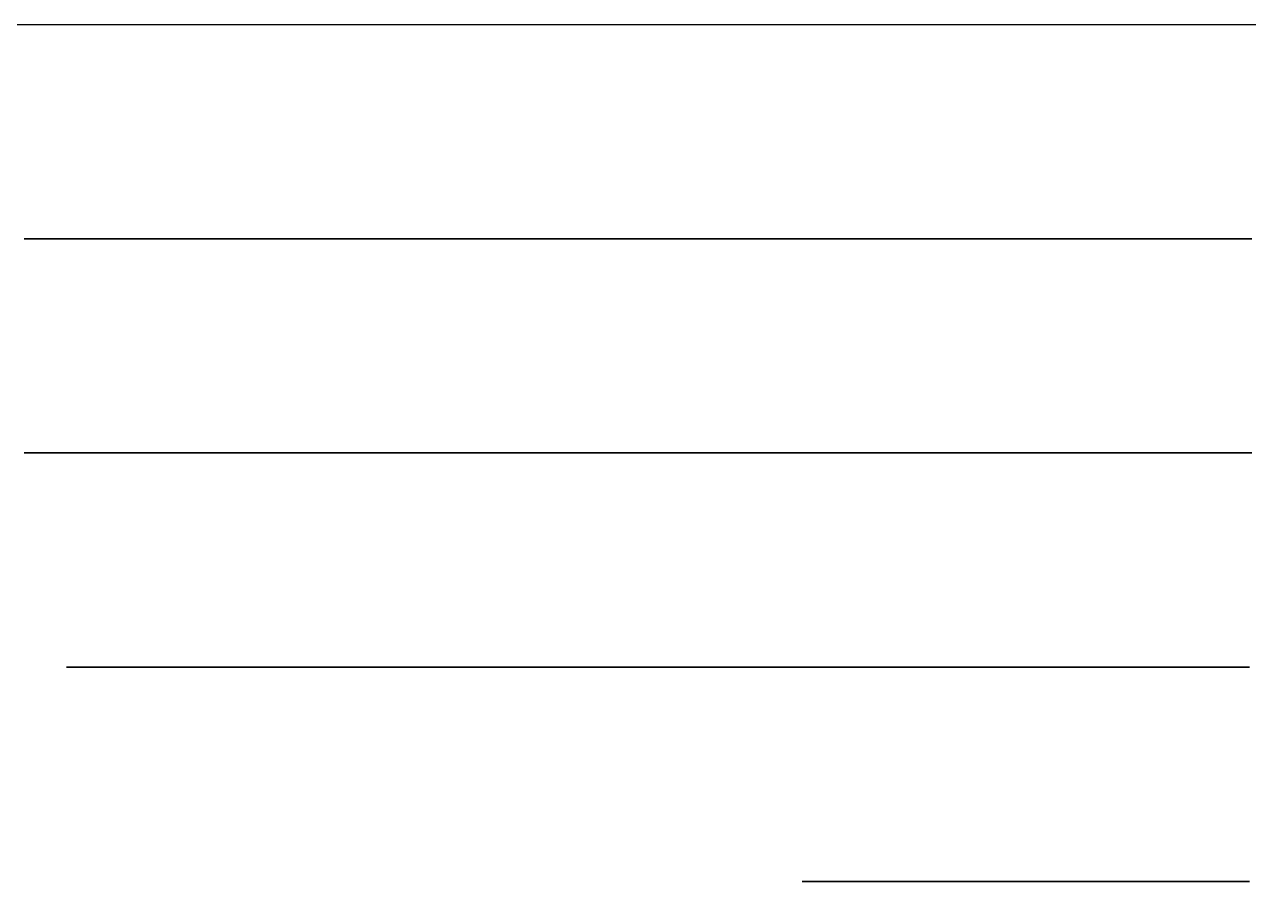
# Model space of a CAD drawing. Extents: x 0 to 9000, y -400 to 0.
# Drawn here: x 813 to 1384, y -400 to 0 of the extents above; entities that cross this region are included whole.
import ezdxf

# ---------------------------------------------------------------- set-up
doc = ezdxf.new("R2010")
doc.units = 0

msp = doc.modelspace()

# ---------------------------------------------------------------- linework, layer by layer
at = {"layer": 'LAY0', "color": 2}
for points in [[(805.469, -0.1), (819.359, -0.1), (833.257, -0.1), (843.686, -0.1), (854.12, -0.1), (864.558, -0.1), (875, -0.1), (885.387, -0.1), (895.779, -0.1), (906.178, -0.1), (916.582, -0.1), (930.462, -0.1), (944.352, -0.1), (958.251, -0.1), (968.681, -0.1), (979.116, -0.1), (989.555, -0.1), (1000, -0.1), (1020.95, -0.1), (1041.88, -0.1), (1062.79, -0.1), (1083.68, -0.1), (1111.49, -0.1), (1139.27, -0.1), (1167.01, -0.1), (1187.79, -0.1), (1208.55, -0.1), (1229.28, -0.1), (1250, -0.1), (1270.95, -0.1), (1291.88, -0.1), (1312.78, -0.1), (1333.67, -0.1), (1361.48, -0.1), (1389.26, -0.1)], [(805.539, -0.100008), (819.428, -0.100008), (833.318, -0.100007), (843.737, -0.100007), (854.157, -0.100007), (864.578, -0.100007), (875, -0.100007), (885.411, -0.100007), (895.823, -0.100007), (906.236, -0.100007), (916.651, -0.100007), (930.538, -0.100007), (944.427, -0.100007), (958.318, -0.100007), (968.737, -0.100006), (979.157, -0.100006), (989.578, -0.100006), (1000, -0.100006), (1021.59, -0.100006), (1043.01, -0.100006), (1064.29, -0.100006), (1085.43, -0.100006), (1113.39, -0.100006), (1141.12, -0.100006), (1168.64, -0.100006), (1189.14, -0.100005), (1209.53, -0.100005), (1229.81, -0.100005), (1250, -0.100005), (1271.44, -0.100005), (1292.76, -0.100005), (1313.96, -0.100005), (1335.04, -0.100005), (1362.98, -0.100005), (1390.72, -0.100005)], [(1385.42, -100.1), (1380.21, -100.1), (1375, -100.1), (1369.78, -100.1), (1364.57, -100.1), (1359.36, -100.1), (1354.15, -100.1), (1347.21, -100.1), (1340.28, -100.1), (1333.34, -100.1), (1328.13, -100.1), (1322.92, -100.1), (1317.71, -100.1), (1312.5, -100.1), (1307.78, -100.1), (1302.8, -100.1), (1297.61, -100.1), (1292.25, -100.1), (1284.94, -100.1), (1277.56, -100.1), (1270.24, -100.1), (1264.89, -100.1), (1259.7, -100.1), (1254.72, -100.1), (1250, -100.1), (1247.39, -100.1), (1244.79, -100.1), (1242.18, -100.1), (1239.58, -100.1), (1236.11, -100.1), (1232.64, -100.1), (1229.16, -100.1), (1226.56, -100.1), (1223.96, -100.1), (1221.35, -100.1), (1218.75, -100.1), (1216.14, -100.1), (1213.54, -100.1), (1210.93, -100.1), (1208.33, -100.1), (1204.86, -100.1), (1201.39, -100.1), (1197.91, -100.1), (1195.31, -100.1), (1192.71, -100.1), (1190.1, -100.1), (1187.5, -100.1), (1184.89, -100.1), (1182.29, -100.1), (1179.69, -100.1), (1177.08, -100.1), (1173.61, -100.1), (1170.14, -100.1), (1166.66, -100.1), (1164.06, -100.1), (1161.46, -100.1), (1158.85, -100.1), (1156.25, -100.1), (1153.65, -100.1), (1151.04, -100.1), (1148.44, -100.1), (1145.83, -100.1), (1142.36, -100.1), (1138.89, -100.1), (1135.41, -100.1), (1132.81, -100.1), (1130.21, -100.1), (1127.6, -100.1), (1125, -100.1), (1122.4, -100.1), (1119.79, -100.1), (1117.19, -100.1), (1114.58, -100.1), (1111.11, -100.1), (1107.64, -100.1), (1104.16, -100.1), (1101.56, -100.1), (1098.96, -100.1), (1096.35, -100.1), (1093.75, -100.1), (1091.15, -100.1), (1088.55, -100.1), (1085.95, -100.1), (1083.34, -100.1), (1079.86, -100.1), (1076.39, -100.1), (1072.91, -100.1), (1070.3, -100.1), (1067.7, -100.1), (1065.1, -100.1), (1062.5, -100.1), (1059.91, -100.1), (1057.32, -100.1), (1054.71, -100.1), (1052.1, -100.1), (1048.62, -100.1), (1045.13, -100.1), (1041.64, -100.1), (1039.04, -100.1), (1036.43, -100.1), (1033.84, -100.1), (1031.25, -100.1), (1028.7, -100.1), (1026.12, -100.1), (1023.52, -100.1), (1020.9, -100.1), (1017.39, -100.1), (1013.86, -100.1), (1010.35, -100.1), (1007.73, -100.1), (1005.12, -100.1), (1002.55, -100.1), (1000, -100.1), (997.403, -100.1), (994.802, -100.1), (992.197, -100.1), (989.59, -100.1), (986.111, -100.1), (982.631, -100.1), (979.153, -100.1), (976.547, -100.1), (973.944, -100.1), (971.344, -100.1), (968.75, -100.1), (966.163, -100.1), (963.567, -100.1), (960.963, -100.1), (958.353, -100.1), (954.867, -100.1), (951.379, -100.1), (947.893, -100.1), (945.284, -100.1), (942.68, -100.1), (940.085, -100.1), (937.5, -100.1), (934.963, -100.1), (932.39, -100.1), (929.787, -100.1), (927.162, -100.1), (923.64, -100.1), (920.108, -100.1), (916.586, -100.1), (913.961, -100.1), (911.359, -100.1), (908.786, -100.1), (906.25, -100.1), (903.91, -100.1), (901.433, -100.1), (898.839, -100.1), (896.153, -100.1), (892.48, -100.1), (888.769, -100.1), (885.095, -100.1), (882.41, -100.1), (879.816, -100.1), (877.339, -100.1), (875, -100.1), (873.701, -100.1), (872.4, -100.1), (871.098, -100.1), (869.795, -100.1), (868.056, -100.1), (866.317, -100.1), (864.579, -100.1), (863.276, -100.1), (861.974, -100.1), (860.673, -100.1), (859.375, -100.1), (858.077, -100.1), (856.777, -100.1), (855.474, -100.1), (854.171, -100.1), (852.432, -100.1), (850.692, -100.1), (848.953, -100.1), (847.649, -100.1), (846.348, -100.1), (845.048, -100.1), (843.75, -100.1), (842.453, -100.1), (841.154, -100.1), (839.852, -100.1), (838.548, -100.1), (836.807, -100.1), (835.066, -100.1), (833.326, -100.1), (832.022, -100.1), (830.72, -100.1), (829.421, -100.1), (828.125, -100.1), (826.831, -100.1), (825.533, -100.1), (824.231, -100.1), (822.926, -100.1), (821.184, -100.1), (819.44, -100.1), (817.698, -100.1), (816.394, -100.1), (815.092, -100.1), (813.794, -100.1), (812.5, -100.1)], [(812.5, -100.1), (813.796, -100.1), (815.095, -100.1), (816.397, -100.1), (817.7, -100.1), (819.44, -100.1), (821.181, -100.1), (822.921, -100.1), (824.225, -100.1), (825.528, -100.1), (826.828, -100.1), (828.125, -100.1), (829.422, -100.1), (830.722, -100.1), (832.024, -100.1), (833.327, -100.1), (835.066, -100.1), (836.805, -100.1), (838.544, -100.1), (839.848, -100.1), (841.15, -100.1), (842.451, -100.1), (843.75, -100.1), (845.048, -100.1), (846.348, -100.1), (847.65, -100.1), (848.952, -100.1), (850.691, -100.1), (852.43, -100.1), (854.168, -100.1), (855.472, -100.1), (856.774, -100.1), (858.075, -100.1), (859.375, -100.1), (860.674, -100.1), (861.974, -100.1), (863.275, -100.1), (864.578, -100.1), (866.315, -100.1), (868.054, -100.1), (869.792, -100.1), (871.096, -100.1), (872.398, -100.1), (873.7, -100.1), (875, -100.1), (877.497, -100.1), (880.051, -100.1), (882.651, -100.1), (885.287, -100.1), (888.837, -100.1), (892.402, -100.1), (895.953, -100.1), (898.591, -100.1), (901.193, -100.1), (903.75, -100.1), (906.25, -100.1), (908.819, -100.1), (911.407, -100.1), (914.009, -100.1), (916.623, -100.1), (920.119, -100.1), (923.619, -100.1), (927.117, -100.1), (929.732, -100.1), (932.336, -100.1), (934.927, -100.1), (937.5, -100.1), (940.089, -100.1), (942.685, -100.1), (945.287, -100.1), (947.894, -100.1), (951.375, -100.1), (954.858, -100.1), (958.34, -100.1), (960.95, -100.1), (963.555, -100.1), (966.156, -100.1), (968.75, -100.1), (971.343, -100.1), (973.94, -100.1), (976.542, -100.1), (979.147, -100.1), (982.623, -100.1), (986.101, -100.1), (989.58, -100.1), (992.189, -100.1), (994.795, -100.1), (997.399, -100.1), (1000, -100.1), (1002.58, -100.1), (1005.18, -100.1), (1007.78, -100.1), (1010.39, -100.1), (1013.87, -100.1), (1017.36, -100.1), (1020.85, -100.1), (1023.46, -100.1), (1026.07, -100.1), (1028.66, -100.1), (1031.25, -100.1), (1033.85, -100.1), (1036.45, -100.1), (1039.05, -100.1), (1041.65, -100.1), (1045.13, -100.1), (1048.61, -100.1), (1052.09, -100.1), (1054.69, -100.1), (1057.3, -100.1), (1059.9, -100.1), (1062.5, -100.1), (1065.1, -100.1), (1067.7, -100.1), (1070.3, -100.1), (1072.91, -100.1), (1076.38, -100.1), (1079.86, -100.1), (1083.33, -100.1), (1085.94, -100.1), (1088.54, -100.1), (1091.15, -100.1), (1093.75, -100.1), (1096.35, -100.1), (1098.95, -100.1), (1101.56, -100.1), (1104.16, -100.1), (1107.63, -100.1), (1111.1, -100.1), (1114.58, -100.1), (1117.18, -100.1), (1119.79, -100.1), (1122.39, -100.1), (1125, -100.1), (1127.6, -100.1), (1130.2, -100.1), (1132.81, -100.1), (1135.41, -100.1), (1138.88, -100.1), (1142.35, -100.1), (1145.83, -100.1), (1148.43, -100.1), (1151.04, -100.1), (1153.64, -100.1), (1156.25, -100.1), (1158.85, -100.1), (1161.45, -100.1), (1164.06, -100.1), (1166.66, -100.1), (1170.13, -100.1), (1173.6, -100.1), (1177.07, -100.1), (1179.68, -100.1), (1182.29, -100.1), (1184.89, -100.1), (1187.5, -100.1), (1190.1, -100.1), (1192.7, -100.1), (1195.3, -100.1), (1197.91, -100.1), (1201.38, -100.1), (1204.85, -100.1), (1208.32, -100.1), (1210.93, -100.1), (1213.54, -100.1), (1216.14, -100.1), (1218.75, -100.1), (1221.35, -100.1), (1223.95, -100.1), (1226.55, -100.1), (1229.16, -100.1), (1232.63, -100.1), (1236.1, -100.1), (1239.57, -100.1), (1242.18, -100.1), (1244.78, -100.1), (1247.39, -100.1), (1250, -100.1), (1255.1, -100.1), (1260.26, -100.1), (1265.46, -100.1), (1270.7, -100.1), (1277.72, -100.1), (1284.75, -100.1), (1291.77, -100.1), (1297.01, -100.1), (1302.22, -100.1), (1307.39, -100.1), (1312.5, -100.1), (1317.7, -100.1), (1322.91, -100.1), (1328.11, -100.1), (1333.31, -100.1), (1340.25, -100.1), (1347.2, -100.1), (1354.14, -100.1), (1359.35, -100.1), (1364.57, -100.1), (1369.78, -100.1), (1375, -100.1), (1380.2, -100.1), (1385.4, -100.1)], [(812.582, -200.1), (813.588, -200.1), (814.592, -200.1), (815.596, -200.1), (816.6, -200.1), (817.606, -200.1), (818.613, -200.1), (819.957, -200.1), (821.301, -200.1), (822.645, -200.1), (823.653, -200.1), (824.661, -200.1), (825.668, -200.1), (826.674, -200.1), (827.679, -200.1), (828.684, -200.1), (829.69, -200.1), (830.696, -200.1), (832.039, -200.1), (833.382, -200.1), (834.725, -200.1), (835.733, -200.1), (836.74, -200.1), (837.748, -200.1), (838.755, -200.1), (839.761, -200.1), (840.767, -200.1), (841.773, -200.1), (842.779, -200.1), (844.121, -200.1), (845.463, -200.1), (846.805, -200.1), (847.813, -200.1), (848.82, -200.1), (849.828, -200.1), (850.837, -200.1), (851.843, -200.1), (852.849, -200.1), (853.855, -200.1), (854.861, -200.1), (856.202, -200.1), (857.544, -200.1), (858.886, -200.1), (859.893, -200.1), (860.901, -200.1), (861.909, -200.1), (862.918, -200.1), (863.925, -200.1), (864.931, -200.1), (865.937, -200.1), (866.942, -200.1), (868.283, -200.1), (869.624, -200.1), (870.966, -200.1), (871.973, -200.1), (872.981, -200.1), (873.99, -200.1), (875, -200.1), (877.451, -200.1), (879.982, -200.1), (882.579, -200.1), (885.227, -200.1), (888.81, -200.1), (892.414, -200.1), (896, -200.1), (898.652, -200.1), (901.254, -200.1), (903.791, -200.1), (906.25, -200.1), (908.857, -200.1), (911.46, -200.1), (914.062, -200.1), (916.662, -200.1), (920.128, -200.1), (923.594, -200.1), (927.063, -200.1), (929.667, -200.1), (932.274, -200.1), (934.885, -200.1), (937.5, -200.1), (940.123, -200.1), (942.733, -200.1), (945.334, -200.1), (947.927, -200.1), (951.379, -200.1), (954.829, -200.1), (958.285, -200.1), (960.884, -200.1), (963.493, -200.1), (966.114, -200.1), (968.75, -200.1), (971.365, -200.1), (973.97, -200.1), (976.569, -200.1), (979.163, -200.1), (982.617, -200.1), (986.072, -200.1), (989.532, -200.1), (992.135, -200.1), (994.745, -200.1), (997.366, -200.1), (1000, -200.1), (1002.57, -200.1), (1005.16, -200.1), (1007.76, -200.1), (1010.37, -200.1), (1013.87, -200.1), (1017.37, -200.1), (1020.87, -200.1), (1023.48, -200.1), (1026.09, -200.1), (1028.68, -200.1), (1031.25, -200.1), (1033.84, -200.1), (1036.44, -200.1), (1039.05, -200.1), (1041.65, -200.1), (1045.13, -200.1), (1048.61, -200.1), (1052.08, -200.1), (1054.69, -200.1), (1057.3, -200.1), (1059.9, -200.1), (1062.5, -200.1), (1065.11, -200.1), (1067.72, -200.1), (1070.32, -200.1), (1072.92, -200.1), (1076.38, -200.1), (1079.85, -200.1), (1083.31, -200.1), (1085.91, -200.1), (1088.52, -200.1), (1091.13, -200.1), (1093.75, -200.1), (1096.36, -200.1), (1098.97, -200.1), (1101.57, -200.1), (1104.17, -200.1), (1107.63, -200.1), (1111.09, -200.1), (1114.56, -200.1), (1117.16, -200.1), (1119.77, -200.1), (1122.38, -200.1), (1125, -200.1), (1127.61, -200.1), (1130.21, -200.1), (1132.81, -200.1), (1135.41, -200.1), (1138.88, -200.1), (1142.34, -200.1), (1145.81, -200.1), (1148.42, -200.1), (1151.02, -200.1), (1153.63, -200.1), (1156.25, -200.1), (1158.85, -200.1), (1161.46, -200.1), (1164.06, -200.1), (1166.66, -200.1), (1170.13, -200.1), (1173.59, -200.1), (1177.06, -200.1), (1179.67, -200.1), (1182.28, -200.1), (1184.89, -200.1), (1187.5, -200.1), (1190.1, -200.1), (1192.7, -200.1), (1195.3, -200.1), (1197.9, -200.1), (1201.37, -200.1), (1204.85, -200.1), (1208.32, -200.1), (1210.93, -200.1), (1213.53, -200.1), (1216.14, -200.1), (1218.75, -200.1), (1221.35, -200.1), (1223.95, -200.1), (1226.55, -200.1), (1229.15, -200.1), (1232.62, -200.1), (1236.1, -200.1), (1239.57, -200.1), (1242.18, -200.1), (1244.79, -200.1), (1247.39, -200.1), (1250, -200.1), (1252.62, -200.1), (1255.22, -200.1), (1257.83, -200.1), (1260.43, -200.1), (1263.89, -200.1), (1267.35, -200.1), (1270.81, -200.1), (1273.41, -200.1), (1276.02, -200.1), (1278.63, -200.1), (1281.25, -200.1), (1283.86, -200.1), (1286.47, -200.1), (1289.07, -200.1), (1291.67, -200.1), (1295.14, -200.1), (1298.6, -200.1), (1302.07, -200.1), (1304.67, -200.1), (1307.27, -200.1), (1309.88, -200.1), (1312.5, -200.1), (1315.11, -200.1), (1317.71, -200.1), (1320.31, -200.1), (1322.92, -200.1), (1326.38, -200.1), (1329.85, -200.1), (1333.32, -200.1), (1335.92, -200.1), (1338.53, -200.1), (1341.14, -200.1), (1343.75, -200.1), (1346.35, -200.1), (1348.96, -200.1), (1351.56, -200.1), (1354.16, -200.1), (1357.63, -200.1), (1361.1, -200.1), (1364.57, -200.1), (1367.18, -200.1), (1369.78, -200.1), (1372.39, -200.1), (1375, -200.1), (1377.6, -200.1), (1380.2, -200.1), (1382.81, -200.1), (1385.41, -200.1)], [(1385.42, -200.1), (1382.81, -200.1), (1380.21, -200.1), (1377.61, -200.1), (1375, -200.1), (1372.39, -200.1), (1369.78, -200.1), (1367.18, -200.1), (1364.57, -200.1), (1361.11, -200.1), (1357.64, -200.1), (1354.17, -200.1), (1351.57, -200.1), (1348.96, -200.1), (1346.36, -200.1), (1343.75, -200.1), (1341.14, -200.1), (1338.53, -200.1), (1335.92, -200.1), (1333.32, -200.1), (1329.85, -200.1), (1326.39, -200.1), (1322.93, -200.1), (1320.32, -200.1), (1317.72, -200.1), (1315.11, -200.1), (1312.5, -200.1), (1309.88, -200.1), (1307.27, -200.1), (1304.66, -200.1), (1302.06, -200.1), (1298.6, -200.1), (1295.14, -200.1), (1291.68, -200.1), (1289.08, -200.1), (1286.48, -200.1), (1283.87, -200.1), (1281.25, -200.1), (1278.61, -200.1), (1275.99, -200.1), (1273.39, -200.1), (1270.79, -200.1), (1267.35, -200.1), (1263.9, -200.1), (1260.45, -200.1), (1257.86, -200.1), (1255.26, -200.1), (1252.64, -200.1), (1250, -200.1), (1247.4, -200.1), (1244.79, -200.1), (1242.19, -200.1), (1239.58, -200.1), (1236.11, -200.1), (1232.63, -200.1), (1229.16, -200.1), (1226.56, -200.1), (1223.95, -200.1), (1221.35, -200.1), (1218.75, -200.1), (1216.14, -200.1), (1213.54, -200.1), (1210.93, -200.1), (1208.33, -200.1), (1204.86, -200.1), (1201.38, -200.1), (1197.91, -200.1), (1195.31, -200.1), (1192.71, -200.1), (1190.1, -200.1), (1187.5, -200.1), (1184.89, -200.1), (1182.28, -200.1), (1179.67, -200.1), (1177.07, -200.1), (1173.6, -200.1), (1170.14, -200.1), (1166.67, -200.1), (1164.07, -200.1), (1161.47, -200.1), (1158.86, -200.1), (1156.25, -200.1), (1153.63, -200.1), (1151.02, -200.1), (1148.42, -200.1), (1145.82, -200.1), (1142.35, -200.1), (1138.89, -200.1), (1135.43, -200.1), (1132.83, -200.1), (1130.22, -200.1), (1127.61, -200.1), (1125, -200.1), (1122.38, -200.1), (1119.77, -200.1), (1117.16, -200.1), (1114.56, -200.1), (1111.1, -200.1), (1107.64, -200.1), (1104.18, -200.1), (1101.58, -200.1), (1098.98, -200.1), (1096.37, -200.1), (1093.75, -200.1), (1091.12, -200.1), (1088.51, -200.1), (1085.9, -200.1), (1083.31, -200.1), (1079.85, -200.1), (1076.4, -200.1), (1072.94, -200.1), (1070.34, -200.1), (1067.74, -200.1), (1065.12, -200.1), (1062.5, -200.1), (1059.91, -200.1), (1057.31, -200.1), (1054.7, -200.1), (1052.09, -200.1), (1048.61, -200.1), (1045.13, -200.1), (1041.65, -200.1), (1039.04, -200.1), (1036.44, -200.1), (1033.84, -200.1), (1031.25, -200.1), (1028.73, -200.1), (1026.16, -200.1), (1023.56, -200.1), (1020.93, -200.1), (1017.39, -200.1), (1013.85, -200.1), (1010.32, -200.1), (1007.69, -200.1), (1005.09, -200.1), (1002.52, -200.1), (1000, -200.1), (997.368, -200.1), (994.75, -200.1), (992.143, -200.1), (989.545, -200.1), (986.089, -200.1), (982.637, -200.1), (979.184, -200.1), (976.588, -200.1), (973.986, -200.1), (971.374, -200.1), (968.75, -200.1), (966.111, -200.1), (963.49, -200.1), (960.884, -200.1), (958.289, -200.1), (954.839, -200.1), (951.394, -200.1), (947.947, -200.1), (945.353, -200.1), (942.75, -200.1), (940.134, -200.1), (937.5, -200.1), (934.883, -200.1), (932.272, -200.1), (929.667, -200.1), (927.066, -200.1), (923.602, -200.1), (920.139, -200.1), (916.676, -200.1), (914.076, -200.1), (911.472, -200.1), (908.864, -200.1), (906.25, -200.1), (903.876, -200.1), (901.382, -200.1), (898.785, -200.1), (896.109, -200.1), (892.461, -200.1), (888.781, -200.1), (885.134, -200.1), (882.459, -200.1), (879.864, -200.1), (877.371, -200.1), (875, -200.1), (873.991, -200.1), (872.983, -200.1), (871.975, -200.1), (870.969, -200.1), (869.627, -200.1), (868.286, -200.1), (866.945, -200.1), (865.939, -200.1), (864.933, -200.1), (863.926, -200.1), (862.918, -200.1), (861.91, -200.1), (860.902, -200.1), (859.895, -200.1), (858.888, -200.1), (857.546, -200.1), (856.205, -200.1), (854.863, -200.1), (853.857, -200.1), (852.851, -200.1), (851.844, -200.1), (850.837, -200.1), (849.829, -200.1), (848.821, -200.1), (847.814, -200.1), (846.807, -200.1), (845.465, -200.1), (844.123, -200.1), (842.781, -200.1), (841.775, -200.1), (840.768, -200.1), (839.762, -200.1), (838.755, -200.1), (837.749, -200.1), (836.742, -200.1), (835.735, -200.1), (834.727, -200.1), (833.384, -200.1), (832.041, -200.1), (830.698, -200.1), (829.692, -200.1), (828.685, -200.1), (827.679, -200.1), (826.674, -200.1), (825.669, -200.1), (824.663, -200.1), (823.656, -200.1), (822.648, -200.1), (821.303, -200.1), (819.959, -200.1), (818.615, -200.1), (817.608, -200.1), (816.601, -200.1), (815.596, -200.1), (814.592, -200.1), (813.59, -200.1), (812.584, -200.1)], [(1384.34, -300.1), (1381.94, -300.1), (1379.53, -300.1), (1377.12, -300.1), (1374.71, -300.1), (1371.49, -300.1), (1368.27, -300.1), (1365.05, -300.1), (1362.64, -300.1), (1360.23, -300.1), (1357.83, -300.1), (1355.43, -300.1), (1353.03, -300.1), (1350.63, -300.1), (1348.22, -300.1), (1345.81, -300.1), (1342.58, -300.1), (1339.35, -300.1), (1336.12, -300.1), (1333.71, -300.1), (1331.3, -300.1), (1328.9, -300.1), (1326.51, -300.1), (1324.13, -300.1), (1321.73, -300.1), (1319.32, -300.1), (1316.9, -300.1), (1313.67, -300.1), (1310.43, -300.1), (1307.2, -300.1), (1304.78, -300.1), (1302.37, -300.1), (1299.98, -300.1), (1297.6, -300.1), (1295.24, -300.1), (1292.85, -300.1), (1290.44, -300.1), (1288.01, -300.1), (1284.76, -300.1), (1281.5, -300.1), (1278.25, -300.1), (1275.83, -300.1), (1273.42, -300.1), (1271.04, -300.1), (1268.68, -300.1), (1267.12, -300.1), (1265.56, -300.1), (1264, -300.1), (1262.45, -300.1), (1260.37, -300.1), (1258.3, -300.1), (1256.23, -300.1), (1254.67, -300.1), (1253.12, -300.1), (1251.56, -300.1), (1250, -300.1), (1248.7, -300.1), (1247.4, -300.1), (1246.1, -300.1), (1244.8, -300.1), (1243.06, -300.1), (1241.31, -300.1), (1239.57, -300.1), (1238.27, -300.1), (1236.97, -300.1), (1235.67, -300.1), (1234.38, -300.1), (1233.08, -300.1), (1231.78, -300.1), (1230.47, -300.1), (1229.17, -300.1), (1227.43, -300.1), (1225.69, -300.1), (1223.95, -300.1), (1222.65, -300.1), (1221.35, -300.1), (1220.05, -300.1), (1218.75, -300.1), (1217.45, -300.1), (1216.15, -300.1), (1214.85, -300.1), (1213.54, -300.1), (1211.8, -300.1), (1210.06, -300.1), (1208.33, -300.1), (1207.02, -300.1), (1205.72, -300.1), (1204.42, -300.1), (1203.13, -300.1), (1201.83, -300.1), (1200.52, -300.1), (1199.22, -300.1), (1197.92, -300.1), (1196.18, -300.1), (1194.44, -300.1), (1192.7, -300.1), (1191.4, -300.1), (1190.1, -300.1), (1188.8, -300.1), (1187.5, -300.1), (1186.2, -300.1), (1184.9, -300.1), (1183.59, -300.1), (1182.29, -300.1), (1180.55, -300.1), (1178.82, -300.1), (1177.08, -300.1), (1175.78, -300.1), (1174.47, -300.1), (1173.17, -300.1), (1171.88, -300.1), (1170.57, -300.1), (1169.27, -300.1), (1167.97, -300.1), (1166.66, -300.1), (1164.93, -300.1), (1163.19, -300.1), (1161.45, -300.1), (1160.15, -300.1), (1158.85, -300.1), (1157.55, -300.1), (1156.25, -300.1), (1154.95, -300.1), (1153.64, -300.1), (1152.34, -300.1), (1151.04, -300.1), (1149.3, -300.1), (1147.56, -300.1), (1145.83, -300.1), (1144.53, -300.1), (1143.23, -300.1), (1141.93, -300.1), (1140.63, -300.1), (1139.32, -300.1), (1138.02, -300.1), (1136.71, -300.1), (1135.41, -300.1), (1133.68, -300.1), (1131.94, -300.1), (1130.2, -300.1), (1128.9, -300.1), (1127.6, -300.1), (1126.3, -300.1), (1125, -300.1), (1123.7, -300.1), (1122.39, -300.1), (1121.09, -300.1), (1119.79, -300.1), (1118.05, -300.1), (1116.31, -300.1), (1114.58, -300.1), (1113.28, -300.1), (1111.98, -300.1), (1110.68, -300.1), (1109.37, -300.1), (1108.07, -300.1), (1106.77, -300.1), (1105.46, -300.1), (1104.16, -300.1), (1102.42, -300.1), (1100.69, -300.1), (1098.96, -300.1), (1097.65, -300.1), (1096.35, -300.1), (1095.05, -300.1), (1093.75, -300.1), (1092.44, -300.1), (1091.14, -300.1), (1089.84, -300.1), (1088.53, -300.1), (1086.8, -300.1), (1085.06, -300.1), (1083.33, -300.1), (1082.03, -300.1), (1080.73, -300.1), (1079.43, -300.1), (1078.12, -300.1), (1076.82, -300.1), (1075.51, -300.1), (1074.21, -300.1), (1072.91, -300.1), (1071.17, -300.1), (1069.44, -300.1), (1067.7, -300.1), (1066.4, -300.1), (1065.1, -300.1), (1063.8, -300.1), (1062.5, -300.1), (1061.19, -300.1), (1059.89, -300.1), (1058.59, -300.1), (1057.28, -300.1), (1055.55, -300.1), (1053.81, -300.1), (1052.08, -300.1), (1050.78, -300.1), (1049.48, -300.1), (1048.18, -300.1), (1046.87, -300.1), (1045.57, -300.1), (1044.27, -300.1), (1042.96, -300.1), (1041.66, -300.1), (1039.92, -300.1), (1038.19, -300.1), (1036.45, -300.1), (1035.15, -300.1), (1033.85, -300.1), (1032.55, -300.1), (1031.25, -300.1), (1029.95, -300.1), (1028.65, -300.1), (1027.34, -300.1), (1026.04, -300.1), (1024.3, -300.1), (1022.56, -300.1), (1020.82, -300.1), (1019.52, -300.1), (1018.22, -300.1), (1016.92, -300.1), (1015.63, -300.1), (1014.33, -300.1), (1013.02, -300.1), (1011.72, -300.1), (1010.41, -300.1), (1008.67, -300.1), (1006.93, -300.1), (1005.19, -300.1), (1003.89, -300.1), (1002.59, -300.1), (1001.29, -300.1), (1000, -300.1), (999.007, -300.1), (998.017, -300.1), (997.027, -300.1), (996.04, -300.1), (994.725, -300.1), (993.412, -300.1), (992.101, -300.1), (991.119, -300.1), (990.138, -300.1), (989.157, -300.1), (988.177, -300.1), (987.186, -300.1), (986.196, -300.1), (985.208, -300.1), (984.221, -300.1), (982.907, -300.1), (981.595, -300.1), (980.284, -300.1), (979.301, -300.1), (978.319, -300.1), (977.337, -300.1), (976.355, -300.1), (975.362, -300.1), (974.372, -300.1), (973.384, -300.1), (972.397, -300.1), (971.083, -300.1), (969.771, -300.1), (968.46, -300.1), (967.478, -300.1), (966.496, -300.1), (965.514, -300.1), (964.532, -300.1), (963.537, -300.1), (962.544, -300.1), (961.553, -300.1), (960.564, -300.1), (959.248, -300.1), (957.935, -300.1), (956.625, -300.1), (955.644, -300.1), (954.665, -300.1), (953.686, -300.1), (952.709, -300.1), (951.708, -300.1), (950.709, -300.1), (949.713, -300.1), (948.72, -300.1), (947.401, -300.1), (946.087, -300.1), (944.778, -300.1), (943.801, -300.1), (942.826, -300.1), (941.855, -300.1), (940.886, -300.1), (939.876, -300.1), (938.869, -300.1), (937.866, -300.1), (936.868, -300.1), (935.544, -300.1), (934.229, -300.1), (932.923, -300.1), (931.949, -300.1), (930.982, -300.1), (930.02, -300.1), (929.064, -300.1), (928.042, -300.1), (927.027, -300.1), (926.017, -300.1), (925.013, -300.1), (923.685, -300.1), (922.37, -300.1), (921.067, -300.1), (920.098, -300.1), (919.138, -300.1), (918.185, -300.1), (917.241, -300.1), (916.211, -300.1), (915.189, -300.1), (914.174, -300.1), (913.166, -300.1), (911.836, -300.1), (910.52, -300.1), (909.22, -300.1), (908.255, -300.1), (907.3, -300.1), (906.354, -300.1), (905.418, -300.1), (904.083, -300.1), (902.762, -300.1), (901.456, -300.1), (900.164, -300.1), (898.46, -300.1), (896.776, -300.1), (895.111, -300.1), (893.874, -300.1), (892.645, -300.1), (891.423, -300.1), (890.209, -300.1), (888.873, -300.1), (887.552, -300.1), (886.244, -300.1), (884.95, -300.1), (883.243, -300.1), (881.558, -300.1), (879.892, -300.1), (878.655, -300.1), (877.427, -300.1), (876.209, -300.1), (875, -300.1), (874.027, -300.1), (873.065, -300.1), (872.114, -300.1), (871.175, -300.1), (869.941, -300.1), (868.73, -300.1), (867.54, -300.1), (866.662, -300.1), (865.798, -300.1), (864.947, -300.1), (864.109, -300.1), (863.297, -300.1), (862.496, -300.1), (861.706, -300.1), (860.927, -300.1), (859.907, -300.1), (858.906, -300.1), (857.924, -300.1), (857.201, -300.1), (856.489, -300.1), (855.787, -300.1), (855.097, -300.1), (854.432, -300.1), (853.778, -300.1), (853.133, -300.1), (852.499, -300.1), (851.67, -300.1), (850.858, -300.1), (850.063, -300.1), (849.479, -300.1), (848.904, -300.1), (848.34, -300.1), (847.784, -300.1), (847.252, -300.1), (846.729, -300.1), (846.215, -300.1), (845.711, -300.1), (845.053, -300.1), (844.412, -300.1), (843.787, -300.1), (843.329, -300.1), (842.88, -300.1), (842.44, -300.1), (842.009, -300.1), (841.597, -300.1), (841.193, -300.1), (840.799, -300.1), (840.413, -300.1), (839.912, -300.1), (839.428, -300.1), (838.958, -300.1), (838.617, -300.1), (838.284, -300.1), (837.96, -300.1), (837.645, -300.1), (837.345, -300.1), (837.052, -300.1), (836.769, -300.1), (836.493, -300.1), (836.14, -300.1), (835.802, -300.1), (835.479, -300.1), (835.247, -300.1), (835.023, -300.1), (834.808, -300.1), (834.601, -300.1), (834.406, -300.1), (834.219, -300.1), (834.041, -300.1), (833.87, -300.1), (833.657, -300.1), (833.458, -300.1), (833.273, -300.1), (833.145, -300.1), (833.025, -300.1), (832.913, -300.1), (832.81, -300.1), (832.716, -300.1), (832.631, -300.1), (832.553, -300.1), (832.484, -300.1), (832.404, -300.1), (832.339, -300.1), (832.288, -300.1), (832.259, -300.1), (832.239, -300.1), (832.227, -300.1), (832.222, -300.1), (832.227, -300.1), (832.239, -300.1), (832.259, -300.1), (832.288, -300.1), (832.338, -300.1), (832.404, -300.1), (832.484, -300.1), (832.553, -300.1), (832.63, -300.1), (832.716, -300.1), (832.81, -300.1), (832.913, -300.1), (833.025, -300.1), (833.145, -300.1), (833.273, -300.1), (833.457, -300.1), (833.656, -300.1), (833.87, -300.1), (834.04, -300.1), (834.219, -300.1), (834.406, -300.1), (834.601, -300.1), (834.808, -300.1), (835.023, -300.1), (835.246, -300.1), (835.479, -300.1), (835.802, -300.1), (836.14, -300.1), (836.493, -300.1), (836.768, -300.1), (837.052, -300.1), (837.344, -300.1), (837.645, -300.1), (837.96, -300.1), (838.284, -300.1), (838.617, -300.1), (838.958, -300.1), (839.427, -300.1), (839.912, -300.1), (840.413, -300.1), (840.799, -300.1), (841.193, -300.1), (841.597, -300.1), (842.009, -300.1), (842.44, -300.1), (842.88, -300.1), (843.329, -300.1), (843.787, -300.1), (844.412, -300.1), (845.053, -300.1), (845.711, -300.1), (846.215, -300.1), (846.729, -300.1), (847.252, -300.1), (847.784, -300.1), (848.34, -300.1), (848.905, -300.1), (849.479, -300.1), (850.064, -300.1), (850.858, -300.1), (851.67, -300.1), (852.5, -300.1), (853.134, -300.1), (853.778, -300.1), (854.432, -300.1), (855.097, -300.1), (855.788, -300.1), (856.489, -300.1), (857.202, -300.1), (857.925, -300.1), (858.907, -300.1), (859.908, -300.1), (860.929, -300.1), (861.707, -300.1), (862.497, -300.1), (863.297, -300.1), (864.109, -300.1), (864.947, -300.1), (865.799, -300.1), (866.664, -300.1), (867.541, -300.1), (868.731, -300.1), (869.942, -300.1), (871.176, -300.1), (872.115, -300.1), (873.065, -300.1), (874.027, -300.1), (875, -300.1), (876.209, -300.1), (877.427, -300.1), (878.654, -300.1), (879.891, -300.1), (881.557, -300.1), (883.243, -300.1), (884.95, -300.1), (886.245, -300.1), (887.553, -300.1), (888.874, -300.1), (890.209, -300.1), (891.425, -300.1), (892.647, -300.1), (893.878, -300.1), (895.116, -300.1), (896.782, -300.1), (898.466, -300.1), (900.17, -300.1), (901.462, -300.1), (902.767, -300.1), (904.085, -300.1), (905.418, -300.1), (906.355, -300.1), (907.302, -300.1), (908.258, -300.1), (909.223, -300.1), (910.523, -300.1), (911.838, -300.1), (913.169, -300.1), (914.176, -300.1), (915.19, -300.1), (916.212, -300.1), (917.241, -300.1), (918.186, -300.1), (919.138, -300.1), (920.099, -300.1), (921.068, -300.1), (922.37, -300.1), (923.686, -300.1), (925.014, -300.1), (926.017, -300.1), (927.027, -300.1), (928.042, -300.1), (929.064, -300.1), (930.02, -300.1), (930.981, -300.1), (931.949, -300.1), (932.922, -300.1), (934.228, -300.1), (935.543, -300.1), (936.867, -300.1), (937.866, -300.1), (938.868, -300.1), (939.875, -300.1), (940.886, -300.1), (941.854, -300.1), (942.825, -300.1), (943.8, -300.1), (944.777, -300.1), (946.086, -300.1), (947.4, -300.1), (948.719, -300.1), (949.712, -300.1), (950.708, -300.1), (951.707, -300.1), (952.709, -300.1), (953.689, -300.1), (954.669, -300.1), (955.65, -300.1), (956.632, -300.1), (957.943, -300.1), (959.256, -300.1), (960.571, -300.1), (961.559, -300.1), (962.548, -300.1), (963.539, -300.1), (964.532, -300.1), (965.513, -300.1), (966.493, -300.1), (967.475, -300.1), (968.457, -300.1), (969.767, -300.1), (971.079, -300.1), (972.394, -300.1), (973.381, -300.1), (974.37, -300.1), (975.362, -300.1), (976.355, -300.1), (977.335, -300.1), (978.316, -300.1), (979.298, -300.1), (980.28, -300.1), (981.59, -300.1), (982.903, -300.1), (984.217, -300.1), (985.205, -300.1), (986.194, -300.1), (987.185, -300.1), (988.177, -300.1), (989.158, -300.1), (990.139, -300.1), (991.12, -300.1), (992.103, -300.1), (993.414, -300.1), (994.726, -300.1), (996.041, -300.1), (997.029, -300.1), (998.017, -300.1), (999.008, -300.1), (1000, -300.1), (1001.29, -300.1), (1002.59, -300.1), (1003.89, -300.1), (1005.19, -300.1), (1006.92, -300.1), (1008.66, -300.1), (1010.41, -300.1), (1011.71, -300.1), (1013.02, -300.1), (1014.32, -300.1), (1015.62, -300.1), (1016.92, -300.1), (1018.22, -300.1), (1019.52, -300.1), (1020.82, -300.1), (1022.55, -300.1), (1024.29, -300.1), (1026.03, -300.1), (1027.34, -300.1), (1028.64, -300.1), (1029.95, -300.1), (1031.25, -300.1), (1032.55, -300.1), (1033.85, -300.1), (1035.14, -300.1), (1036.45, -300.1), (1038.18, -300.1), (1039.92, -300.1), (1041.66, -300.1), (1042.96, -300.1), (1044.26, -300.1), (1045.57, -300.1), (1046.88, -300.1), (1048.17, -300.1), (1049.47, -300.1), (1050.77, -300.1), (1052.07, -300.1), (1053.81, -300.1), (1055.54, -300.1), (1057.28, -300.1), (1058.58, -300.1), (1059.89, -300.1), (1061.19, -300.1), (1062.5, -300.1), (1063.8, -300.1), (1065.1, -300.1), (1066.4, -300.1), (1067.7, -300.1), (1069.43, -300.1), (1071.17, -300.1), (1072.9, -300.1), (1074.21, -300.1), (1075.51, -300.1), (1076.82, -300.1), (1078.13, -300.1), (1079.43, -300.1), (1080.73, -300.1), (1082.02, -300.1), (1083.32, -300.1), (1085.06, -300.1), (1086.79, -300.1), (1088.53, -300.1), (1089.83, -300.1), (1091.14, -300.1), (1092.44, -300.1), (1093.75, -300.1), (1095.05, -300.1), (1096.35, -300.1), (1097.65, -300.1), (1098.95, -300.1), (1100.68, -300.1), (1102.42, -300.1), (1104.15, -300.1), (1105.46, -300.1), (1106.76, -300.1), (1108.07, -300.1), (1109.38, -300.1), (1110.67, -300.1), (1111.97, -300.1), (1113.27, -300.1), (1114.57, -300.1), (1116.31, -300.1), (1118.04, -300.1), (1119.78, -300.1), (1121.08, -300.1), (1122.39, -300.1), (1123.69, -300.1), (1125, -300.1), (1126.3, -300.1), (1127.6, -300.1), (1128.9, -300.1), (1130.2, -300.1), (1131.93, -300.1), (1133.67, -300.1), (1135.41, -300.1), (1136.71, -300.1), (1138.01, -300.1), (1139.32, -300.1), (1140.62, -300.1), (1141.92, -300.1), (1143.22, -300.1), (1144.52, -300.1), (1145.82, -300.1), (1147.56, -300.1), (1149.3, -300.1), (1151.03, -300.1), (1152.34, -300.1), (1153.64, -300.1), (1154.95, -300.1), (1156.25, -300.1), (1157.55, -300.1), (1158.85, -300.1), (1160.15, -300.1), (1161.45, -300.1), (1163.19, -300.1), (1164.92, -300.1), (1166.66, -300.1), (1167.96, -300.1), (1169.27, -300.1), (1170.57, -300.1), (1171.87, -300.1), (1173.17, -300.1), (1174.47, -300.1), (1175.77, -300.1), (1177.07, -300.1), (1178.81, -300.1), (1180.55, -300.1), (1182.29, -300.1), (1183.59, -300.1), (1184.89, -300.1), (1186.2, -300.1), (1187.5, -300.1), (1188.8, -300.1), (1190.1, -300.1), (1191.4, -300.1), (1192.7, -300.1), (1194.44, -300.1), (1196.17, -300.1), (1197.91, -300.1), (1199.22, -300.1), (1200.52, -300.1), (1201.82, -300.1), (1203.12, -300.1), (1204.42, -300.1), (1205.72, -300.1), (1207.02, -300.1), (1208.32, -300.1), (1210.06, -300.1), (1211.8, -300.1), (1213.54, -300.1), (1214.84, -300.1), (1216.15, -300.1), (1217.45, -300.1), (1218.75, -300.1), (1220.05, -300.1), (1221.34, -300.1), (1222.65, -300.1), (1223.95, -300.1), (1225.69, -300.1), (1227.43, -300.1), (1229.17, -300.1), (1230.47, -300.1), (1231.77, -300.1), (1233.08, -300.1), (1234.37, -300.1), (1235.67, -300.1), (1236.97, -300.1), (1238.27, -300.1), (1239.57, -300.1), (1241.31, -300.1), (1243.05, -300.1), (1244.79, -300.1), (1246.1, -300.1), (1247.4, -300.1), (1248.7, -300.1), (1250, -300.1), (1251.56, -300.1), (1253.11, -300.1), (1254.67, -300.1), (1256.22, -300.1), (1258.3, -300.1), (1260.37, -300.1), (1262.44, -300.1), (1264, -300.1), (1265.56, -300.1), (1267.12, -300.1), (1268.68, -300.1), (1271.05, -300.1), (1273.43, -300.1), (1275.84, -300.1), (1278.26, -300.1), (1281.5, -300.1), (1284.74, -300.1), (1287.99, -300.1), (1290.41, -300.1), (1292.82, -300.1), (1295.22, -300.1), (1297.6, -300.1), (1299.98, -300.1), (1302.38, -300.1), (1304.79, -300.1), (1307.2, -300.1), (1310.42, -300.1), (1313.65, -300.1), (1316.88, -300.1), (1319.3, -300.1), (1321.71, -300.1), (1324.11, -300.1), (1326.51, -300.1), (1328.9, -300.1), (1331.3, -300.1), (1333.71, -300.1), (1336.12, -300.1), (1339.34, -300.1), (1342.57, -300.1), (1345.79, -300.1), (1348.21, -300.1), (1350.62, -300.1), (1353.03, -300.1), (1355.43, -300.1), (1357.83, -300.1), (1360.23, -300.1), (1362.64, -300.1), (1365.05, -300.1), (1368.26, -300.1), (1371.48, -300.1), (1374.7, -300.1), (1377.11, -300.1), (1379.52, -300.1), (1381.93, -300.1), (1384.34, -300.1)], [(1384.34, -400.1), (1381.45, -400.1), (1378.58, -400.1), (1376.43, -400.1), (1374.29, -400.1), (1372.16, -400.1), (1370.03, -400.1), (1367.8, -400.1), (1365.58, -400.1), (1363.37, -400.1), (1361.17, -400.1), (1358.25, -400.1), (1355.36, -400.1), (1352.49, -400.1), (1350.35, -400.1), (1348.23, -400.1), (1346.13, -400.1), (1344.04, -400.1), (1341.77, -400.1), (1339.52, -400.1), (1337.29, -400.1), (1335.07, -400.1), (1332.14, -400.1), (1329.25, -400.1), (1326.39, -400.1), (1324.27, -400.1), (1322.17, -400.1), (1320.09, -400.1), (1318.04, -400.1), (1315.75, -400.1), (1313.48, -400.1), (1311.23, -400.1), (1309, -400.1), (1306.06, -400.1), (1303.17, -400.1), (1300.32, -400.1), (1298.21, -400.1), (1296.13, -400.1), (1294.07, -400.1), (1292.05, -400.1), (1290.1, -400.1), (1288.17, -400.1), (1286.26, -400.1), (1284.37, -400.1), (1281.86, -400.1), (1279.38, -400.1), (1276.93, -400.1), (1275.1, -400.1), (1273.28, -400.1), (1271.47, -400.1), (1269.67, -400.1), (1267.97, -400.1), (1266.28, -400.1), (1264.6, -400.1), (1262.93, -400.1), (1260.73, -400.1), (1258.55, -400.1), (1256.38, -400.1), (1254.77, -400.1), (1253.17, -400.1), (1251.58, -400.1), (1250, -400.1), (1248.29, -400.1), (1246.6, -400.1), (1244.92, -400.1), (1243.27, -400.1), (1241.09, -400.1), (1238.95, -400.1), (1236.85, -400.1), (1235.3, -400.1), (1233.78, -400.1), (1232.28, -400.1), (1230.8, -400.1), (1229.37, -400.1), (1227.97, -400.1), (1226.58, -400.1), (1225.22, -400.1), (1223.43, -400.1), (1221.67, -400.1), (1219.95, -400.1), (1218.69, -400.1), (1217.44, -400.1), (1216.21, -400.1), (1215, -400.1), (1213.84, -400.1), (1212.7, -400.1), (1211.58, -400.1), (1210.48, -400.1), (1209.03, -400.1), (1207.62, -400.1), (1206.23, -400.1), (1205.22, -400.1), (1204.22, -400.1), (1203.24, -400.1), (1202.27, -400.1), (1201.35, -400.1), (1200.44, -400.1), (1199.56, -400.1), (1198.68, -400.1), (1197.54, -400.1), (1196.43, -400.1), (1195.35, -400.1), (1194.56, -400.1), (1193.79, -400.1), (1193.03, -400.1), (1192.28, -400.1), (1191.57, -400.1), (1190.88, -400.1), (1190.2, -400.1), (1189.54, -400.1), (1188.68, -400.1), (1187.84, -400.1), (1187.04, -400.1), (1186.45, -400.1), (1185.88, -400.1), (1185.32, -400.1), (1184.78, -400.1), (1184.27, -400.1), (1183.77, -400.1), (1183.28, -400.1), (1182.81, -400.1), (1182.21, -400.1), (1181.63, -400.1), (1181.08, -400.1), (1180.68, -400.1), (1180.3, -400.1), (1179.93, -400.1), (1179.58, -400.1), (1179.24, -400.1), (1178.92, -400.1), (1178.62, -400.1), (1178.33, -400.1), (1177.97, -400.1), (1177.63, -400.1), (1177.31, -400.1), (1177.09, -400.1), (1176.89, -400.1), (1176.7, -400.1), (1176.52, -400.1), (1176.36, -400.1), (1176.22, -400.1), (1176.09, -400.1), (1175.97, -400.1), (1175.83, -400.1), (1175.72, -400.1), (1175.64, -400.1), (1175.59, -400.1), (1175.55, -400.1), (1175.53, -400.1), (1175.53, -400.1), (1175.53, -400.1), (1175.55, -400.1), (1175.59, -400.1), (1175.64, -400.1), (1175.72, -400.1), (1175.83, -400.1), (1175.97, -400.1), (1176.09, -400.1), (1176.22, -400.1), (1176.36, -400.1), (1176.52, -400.1), (1176.7, -400.1), (1176.89, -400.1), (1177.09, -400.1), (1177.31, -400.1), (1177.63, -400.1), (1177.96, -400.1), (1178.33, -400.1), (1178.62, -400.1), (1178.92, -400.1), (1179.24, -400.1), (1179.57, -400.1), (1179.93, -400.1), (1180.3, -400.1), (1180.68, -400.1), (1181.08, -400.1), (1181.63, -400.1), (1182.21, -400.1), (1182.81, -400.1), (1183.28, -400.1), (1183.77, -400.1), (1184.27, -400.1), (1184.78, -400.1), (1185.32, -400.1), (1185.88, -400.1), (1186.45, -400.1), (1187.04, -400.1), (1187.84, -400.1), (1188.68, -400.1), (1189.54, -400.1), (1190.2, -400.1), (1190.88, -400.1), (1191.58, -400.1), (1192.28, -400.1), (1193.03, -400.1), (1193.79, -400.1), (1194.56, -400.1), (1195.36, -400.1), (1196.44, -400.1), (1197.55, -400.1), (1198.68, -400.1), (1199.56, -400.1), (1200.45, -400.1), (1201.35, -400.1), (1202.27, -400.1), (1203.24, -400.1), (1204.22, -400.1), (1205.22, -400.1), (1206.24, -400.1), (1207.62, -400.1), (1209.03, -400.1), (1210.48, -400.1), (1211.58, -400.1), (1212.7, -400.1), (1213.85, -400.1), (1215, -400.1), (1216.21, -400.1), (1217.44, -400.1), (1218.69, -400.1), (1219.96, -400.1), (1221.68, -400.1), (1223.43, -400.1), (1225.22, -400.1), (1226.59, -400.1), (1227.97, -400.1), (1229.38, -400.1), (1230.8, -400.1), (1232.28, -400.1), (1233.78, -400.1), (1235.3, -400.1), (1236.85, -400.1), (1238.95, -400.1), (1241.09, -400.1), (1243.27, -400.1), (1244.92, -400.1), (1246.6, -400.1), (1248.29, -400.1), (1250, -400.1), (1251.58, -400.1), (1253.17, -400.1), (1254.77, -400.1), (1256.38, -400.1), (1258.54, -400.1), (1260.73, -400.1), (1262.93, -400.1), (1264.6, -400.1), (1266.28, -400.1), (1267.97, -400.1), (1269.67, -400.1), (1271.47, -400.1), (1273.28, -400.1), (1275.1, -400.1), (1276.93, -400.1), (1279.39, -400.1), (1281.87, -400.1), (1284.38, -400.1), (1286.27, -400.1), (1288.18, -400.1), (1290.11, -400.1), (1292.05, -400.1), (1294.08, -400.1), (1296.14, -400.1), (1298.23, -400.1), (1300.34, -400.1), (1303.19, -400.1), (1306.08, -400.1), (1309.02, -400.1), (1311.24, -400.1), (1313.49, -400.1), (1315.76, -400.1), (1318.04, -400.1), (1320.1, -400.1), (1322.18, -400.1), (1324.27, -400.1), (1326.4, -400.1), (1329.26, -400.1), (1332.15, -400.1), (1335.08, -400.1), (1337.29, -400.1), (1339.52, -400.1), (1341.77, -400.1), (1344.04, -400.1), (1346.13, -400.1), (1348.23, -400.1), (1350.35, -400.1), (1352.49, -400.1), (1355.36, -400.1), (1358.25, -400.1), (1361.16, -400.1), (1363.36, -400.1), (1365.57, -400.1), (1367.8, -400.1), (1370.03, -400.1), (1372.15, -400.1), (1374.28, -400.1), (1376.42, -400.1), (1378.57, -400.1), (1381.44, -400.1), (1384.33, -400.1)]]:
    msp.add_lwpolyline(points, dxfattribs=at)

doc.saveas('drawing.dxf')
